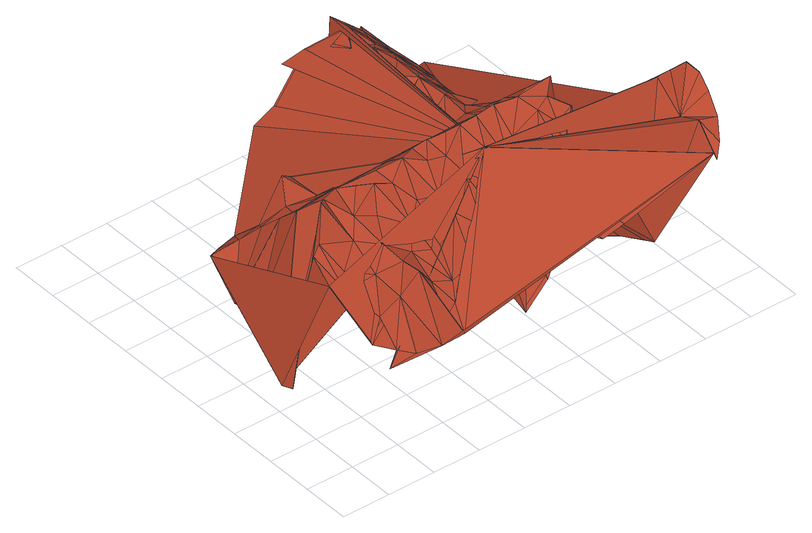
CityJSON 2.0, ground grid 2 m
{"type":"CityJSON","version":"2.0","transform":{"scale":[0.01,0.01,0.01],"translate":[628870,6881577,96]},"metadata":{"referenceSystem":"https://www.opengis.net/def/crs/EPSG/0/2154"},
"CityObjects":{
"building1":{"type":"Building","geometry":[{"type":"MultiSurface","lod":"2","boundaries":[[[0,1,2]],[[0,2,3]],[[4,5,3]],[[6,7,8]],[[9,2,10]],[[5,2,3]],[[7,11,8]],[[12,13,14]],[[15,2,16]],[[2,15,3]],[[17,18,19]],[[20,21,22]],[[23,24,25]],[[26,24,23]],[[2,27,28]],[[29,30,8]],[[31,2,32]],[[33,20,34]],[[35,36,37]],[[38,39,2]],[[40,41,42]],[[2,43,44]],[[2,45,43]],[[46,2,21]],[[47,46,48]],[[49,50,34]],[[50,33,34]],[[51,52,53]],[[54,55,56]],[[27,57,28]],[[2,58,28]],[[59,2,60]],[[61,62,63]],[[40,64,65]],[[66,2,44]],[[57,67,68]],[[69,70,71]],[[58,72,2]],[[72,73,2]],[[74,75,2]],[[74,76,75]],[[77,62,61]],[[23,2,44]],[[78,79,2]],[[80,81,82]],[[83,80,82]],[[84,85,86]],[[84,81,85]],[[81,84,82]],[[87,88,89]],[[88,87,90]],[[59,91,2]],[[92,93,94]],[[92,2,93]],[[95,96,97]],[[98,99,100]],[[99,98,43]],[[101,78,102]],[[66,103,2]],[[103,78,2]],[[104,105,106]],[[75,107,2]],[[108,109,106]],[[110,108,111]],[[112,113,2]],[[114,115,56]],[[67,116,68]],[[117,116,67]],[[118,119,120]],[[121,118,122]],[[123,2,1]],[[2,123,10]],[[124,123,6]],[[123,124,10]],[[7,123,1]],[[123,7,6]],[[125,126,127]],[[126,125,128]],[[42,41,129]],[[41,130,129]],[[13,124,6]],[[124,13,22]],[[30,13,8]],[[13,6,8]],[[131,13,30]],[[13,131,14]],[[15,132,11]],[[132,15,16]],[[133,134,135]],[[134,133,136]],[[134,5,4]],[[5,134,136]],[[2,137,129]],[[137,42,129]],[[138,139,18]],[[139,138,140]],[[2,141,1]],[[2,141,142]],[[17,141,2]],[[141,17,142]],[[143,20,12]],[[20,143,34]],[[13,20,22]],[[20,13,12]],[[144,143,12]],[[144,12,14]],[[143,49,34]],[[49,143,145]],[[146,49,147]],[[49,146,148]],[[38,149,150]],[[38,151,149]],[[151,38,28]],[[152,26,23]],[[26,152,153]],[[152,23,44]],[[2,152,44]],[[154,86,135]],[[154,134,4]],[[134,154,135]],[[86,85,135]],[[85,133,135]],[[155,7,1]],[[0,155,1]],[[155,0,3]],[[15,155,3]],[[155,15,11]],[[155,11,7]],[[11,29,8]],[[132,29,11]],[[2,63,16]],[[63,132,16]],[[63,2,5]],[[17,31,142]],[[31,2,142]],[[31,17,19]],[[124,2,10]],[[2,124,22]],[[21,2,22]],[[156,17,2]],[[156,2,9]],[[156,138,18]],[[17,156,18]],[[156,157,138]],[[157,156,9]],[[144,158,143]],[[143,158,145]],[[131,158,14]],[[158,131,159]],[[158,144,14]],[[39,38,150]],[[160,39,150]],[[39,160,25]],[[39,26,153]],[[39,24,26]],[[24,39,25]],[[161,162,89]],[[162,161,60]],[[163,87,164]],[[87,163,165]],[[87,162,166]],[[164,87,166]],[[162,87,89]],[[133,61,136]],[[61,63,5]],[[61,5,136]],[[85,61,133]],[[61,85,125]],[[45,95,167]],[[95,45,168]],[[167,95,97]],[[169,51,53]],[[51,169,170]],[[169,171,170]],[[33,46,20]],[[20,46,21]],[[46,157,9]],[[2,46,9]],[[46,47,157]],[[172,46,33]],[[46,172,48]],[[173,50,148]],[[50,49,148]],[[50,172,33]],[[172,50,174]],[[50,173,174]],[[37,173,146]],[[146,173,148]],[[35,146,175]],[[35,37,146]],[[176,35,177]],[[178,176,177]],[[176,36,35]],[[179,173,37]],[[173,179,174]],[[2,162,60]],[[2,180,162]],[[152,2,153]],[[52,169,53]],[[52,2,44]],[[169,52,44]],[[180,52,162]],[[162,52,166]],[[52,180,2]],[[52,181,166]],[[181,52,51]],[[181,164,166]],[[181,163,164]],[[182,35,175]],[[182,54,177]],[[35,182,177]],[[59,39,153]],[[2,59,153]],[[39,59,2]],[[63,62,132]],[[62,29,132]],[[130,183,184]],[[41,183,130]],[[137,64,42]],[[64,40,42]],[[64,31,19]],[[31,64,2]],[[64,137,2]],[[185,64,19]],[[157,186,138]],[[47,186,157]],[[138,186,140]],[[186,47,48]],[[172,186,48]],[[186,172,187]],[[188,189,190]],[[189,188,139]],[[2,79,45]],[[45,79,168]],[[125,81,128]],[[85,81,125]],[[191,51,170]],[[191,181,51]],[[181,191,163]],[[191,55,54]],[[182,191,54]],[[191,182,192]],[[70,93,71]],[[93,70,94]],[[73,74,2]],[[74,73,90]],[[74,90,120]],[[119,74,120]],[[74,119,76]],[[77,125,127]],[[77,61,125]],[[77,131,30]],[[62,77,29]],[[29,77,30]],[[126,77,127]],[[77,109,159]],[[131,77,159]],[[109,77,126]],[[193,183,41]],[[40,193,41]],[[194,185,19]],[[18,194,19]],[[139,194,18]],[[188,194,139]],[[194,188,65]],[[64,194,65]],[[194,64,185]],[[171,114,170]],[[191,114,55]],[[55,114,56]],[[114,191,170]],[[98,169,44]],[[43,98,44]],[[195,176,178]],[[176,195,97]],[[196,57,27]],[[196,27,197]],[[83,196,197]],[[196,83,82]],[[198,84,154]],[[154,84,86]],[[199,198,154]],[[199,154,4]],[[2,199,4]],[[119,200,76]],[[70,200,94]],[[200,119,94]],[[201,105,202]],[[201,69,71]],[[105,201,71]],[[80,201,202]],[[201,80,83]],[[73,88,90]],[[72,88,73]],[[38,91,28]],[[91,38,2]],[[161,91,60]],[[203,91,161]],[[91,59,60]],[[91,2,28]],[[91,203,2]],[[105,204,106]],[[204,105,71]],[[205,204,93]],[[93,204,71]],[[204,205,111]],[[2,113,93]],[[205,113,206]],[[113,205,93]],[[207,191,192]],[[191,207,163]],[[163,207,165]],[[208,139,140]],[[208,189,139]],[[189,96,190]],[[209,96,95]],[[96,209,190]],[[96,210,36]],[[96,176,97]],[[176,96,36]],[[99,167,97]],[[99,195,100]],[[195,99,97]],[[45,99,43]],[[99,45,167]],[[114,98,100]],[[169,98,171]],[[98,114,171]],[[79,101,168]],[[78,101,79]],[[101,95,168]],[[101,209,95]],[[183,103,184]],[[193,103,183]],[[103,2,184]],[[103,211,78]],[[211,103,193]],[[78,211,102]],[[211,40,65]],[[211,193,40]],[[188,211,65]],[[211,188,190]],[[209,211,190]],[[211,101,102]],[[101,211,209]],[[196,117,57]],[[117,67,57]],[[84,117,82]],[[117,196,82]],[[117,84,198]],[[81,104,128]],[[80,104,81]],[[104,80,202]],[[105,104,202]],[[104,126,128]],[[104,109,126]],[[109,104,106]],[[200,107,76]],[[76,107,75]],[[212,83,197]],[[212,201,83]],[[212,213,69]],[[201,212,69]],[[2,212,27]],[[27,212,197]],[[212,2,213]],[[214,161,89]],[[88,214,89]],[[214,88,72]],[[214,72,58]],[[203,214,2]],[[214,203,161]],[[214,58,2]],[[204,108,106]],[[108,204,111]],[[108,110,145]],[[158,108,145]],[[109,108,159]],[[108,158,159]],[[215,146,147]],[[215,206,146]],[[49,215,147]],[[215,49,145]],[[110,215,145]],[[205,215,111]],[[215,110,111]],[[215,205,206]],[[122,87,165]],[[87,122,90]],[[146,112,175]],[[113,112,206]],[[206,112,146]],[[112,182,175]],[[182,112,192]],[[216,172,174]],[[172,216,187]],[[179,216,174]],[[216,96,189]],[[208,216,189]],[[96,216,210]],[[36,216,37]],[[210,216,36]],[[216,179,37]],[[216,186,187]],[[216,208,140]],[[186,216,140]],[[115,178,177]],[[54,115,177]],[[115,54,56]],[[195,115,100]],[[115,114,100]],[[115,195,178]],[[199,116,198]],[[116,117,198]],[[116,199,2]],[[68,116,2]],[[217,107,200]],[[107,217,2]],[[217,200,70]],[[217,70,69]],[[213,217,69]],[[2,217,213]],[[121,207,192]],[[112,121,192]],[[121,112,2]],[[207,121,165]],[[121,122,165]],[[90,118,120]],[[122,118,90]],[[118,92,94]],[[119,118,94]],[[118,121,2]],[[92,118,2]]],"semantics":{"surfaces":[{"type":"RoofSurface"}],"values":[0,0,0,0,0,0,0,0,0,0,0,0,0,0,0,0,0,0,0,0,0,0,0,0,0,0,0,0,0,0,0,0,0,0,0,0,0,0,0,0,0,0,0,0,0,0,0,0,0,0,0,0,0,0,0,0,0,0,0,0,0,0,0,0,0,0,0,0,0,0,0,0,0,0,0,0,0,0,0,0,0,0,0,0,0,0,0,0,0,0,0,0,0,0,0,0,0,0,0,0,0,0,0,0,0,0,0,0,0,0,0,0,0,0,0,0,0,0,0,0,0,0,0,0,0,0,0,0,0,0,0,0,0,0,0,0,0,0,0,0,0,0,0,0,0,0,0,0,0,0,0,0,0,0,0,0,0,0,0,0,0,0,0,0,0,0,0,0,0,0,0,0,0,0,0,0,0,0,0,0,0,0,0,0,0,0,0,0,0,0,0,0,0,0,0,0,0,0,0,0,0,0,0,0,0,0,0,0,0,0,0,0,0,0,0,0,0,0,0,0,0,0,0,0,0,0,0,0,0,0,0,0,0,0,0,0,0,0,0,0,0,0,0,0,0,0,0,0,0,0,0,0,0,0,0,0,0,0,0,0,0,0,0,0,0,0,0,0,0,0,0,0,0,0,0,0,0,0,0,0,0,0,0,0,0,0,0,0,0,0,0,0,0,0,0,0,0,0,0,0,0,0,0,0,0,0,0,0,0,0,0,0,0,0,0,0,0,0,0,0,0,0,0,0,0,0,0,0,0,0,0,0,0,0,0,0,0,0,0,0,0,0,0,0,0,0,0,0,0,0,0,0,0,0,0,0,0,0,0,0,0,0,0,0,0,0,0,0,0,0,0,0,0,0,0,0,0,0,0,0,0,0,0,0,0,0,0,0,0,0,0,0,0,0,0,0,0,0,0,0,0,0,0,0,0,0,0,0,0,0,0,0,0,0,0,0,0,0,0,0,0,0,0,0,0,0,0,0,0,0,0,0,0]}}]}
},
"vertices":[
[151,926,362],[229,935,373],[924,425,732],[84,887,387],[106,262,619],[98,511,42],[353,828,643],[248,819,482],[296,734,592],[676,1198,369],[418,945,366],[193,741,548],[531,715,580],[430,730,577],[468,636,658],[98,769,243],[105,655,257],[784,1267,467],[887,1218,561],[874,1327,558],[570,798,509],[531,895,401],[483,828,468],[1675,501,581],[1726,312,784],[1743,259,763],[1699,367,728],[511,18,365],[1644,58,579],[273,667,618],[352,650,646],[908,1395,583],[840,1434,527],[671,853,453],[640,730,579],[955,678,644],[1001,780,653],[905,735,585],[1651,149,665],[1648,246,622],[1133,1320,567],[1171,1404,529],[1093,1398,605],[1370,879,196],[1644,566,527],[1287,931,440],[607,947,364],[686,1043,362],[684,975,366],[719,652,659],[744,742,570],[1300,528,799],[1377,497,183],[1342,614,173],[1070,590,722],[1144,584,745],[1136,650,674],[408,12,367],[1270,85,438],[1477,232,176],[1425,303,175],[257,479,795],[268,570,714],[180,532,748],[1031,1308,673],[1093,1233,612],[1356,1293,370],[298,18,382],[178,16,374],[679,182,494],[777,247,563],[701,310,624],[1192,106,394],[1108,146,438],[1014,127,437],[916,63,380],[910,184,494],[343,520,777],[1273,1133,441],[1320,1060,392],[471,261,596],[381,304,644],[387,204,630],[487,172,511],[297,243,591],[284,349,679],[194,286,627],[1198,334,629],[1220,223,522],[1287,315,599],[1111,263,568],[1498,202,175],[902,335,637],[807,387,699],[849,263,572],[1125,974,591],[1045,934,672],[1121,866,609],[1330,770,252],[1280,834,502],[1231,761,575],[1236,1090,476],[1201,1143,507],[1290,1241,417],[523,324,649],[597,294,615],[585,374,698],[835,85,260],[614,490,797],[529,439,759],[688,527,779],[695,452,768],[962,516,797],[890,515,794],[1204,677,653],[1158,711,624],[244,61,397],[299,108,576],[976,289,585],[915,241,551],[1000,218,528],[989,368,674],[1063,333,633],[331,927,372],[422,868,580],[327,399,737],[458,452,783],[390,467,798],[416,383,705],[1061,1468,208],[1207,1457,498],[411,564,730],[198,649,637],[193,412,853],[112,353,691],[151,371,716],[108,461,53],[1012,1385,680],[805,1153,447],[943,1114,614],[845,1087,513],[679,1387,362],[750,1365,429],[594,661,638],[544,593,699],[642,592,710],[834,601,710],[752,587,724],[800,663,648],[1688,82,593],[1729,143,645],[1663,63,538],[1619,452,643],[1635,356,735],[163,239,582],[168,834,448],[742,1194,409],[707,1109,373],[586,553,749],[515,511,776],[1739,206,715],[1337,216,500],[1364,360,171],[1184,452,752],[1233,405,701],[1140,394,690],[1311,428,724],[1220,886,508],[1225,1001,492],[1350,675,59],[1200,528,798],[1233,614,716],[745,881,429],[826,758,550],[798,820,498],[927,580,737],[1062,814,661],[1032,663,682],[1091,745,643],[872,831,532],[1443,384,171],[1244,476,770],[1014,574,740],[1246,1372,451],[1298,1426,390],[962,1306,632],[781,1032,440],[801,954,466],[1041,1174,658],[997,1004,659],[1066,1083,646],[1140,508,798],[1047,524,799],[1195,1279,506],[980,1227,653],[1153,811,569],[387,114,640],[484,81,412],[239,147,491],[163,93,439],[802,155,471],[570,160,482],[550,246,576],[1364,156,432],[676,363,679],[771,446,756],[824,511,797],[1046,422,723],[903,984,564],[1149,1067,563],[959,892,618],[1162,1216,545],[542,110,433],[624,73,389],[1286,161,453],[749,521,792],[874,909,534],[747,102,416]
]}
